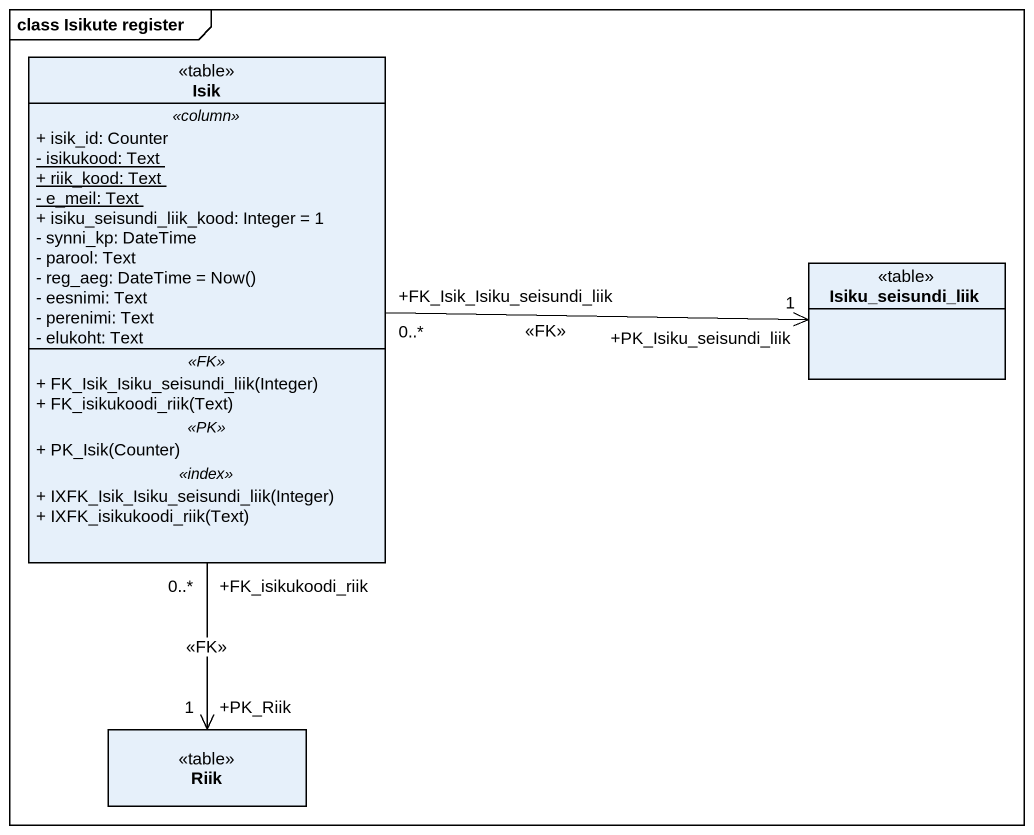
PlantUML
@startuml
mainframe class Isikute register
hide circle
hide empty members
skinparam classAttributeIconSize 0
class Isik <<table>> {
  .. <<column>> ..
  + isik_id: Counter
  {static} - isikukood: Text
  {static} + riik_kood: Text
  {static} - e_meil: Text
  + isiku_seisundi_liik_kood: Integer = 1
  - synni_kp: DateTime
  - parool: Text
  {field} - reg_aeg: DateTime = Now()
  - eesnimi: Text
  - perenimi: Text
  - elukoht: Text
  .. <<FK>> ..
  + FK_Isik_Isiku_seisundi_liik(Integer)
  + FK_isikukoodi_riik(Text)
  .. <<PK>> ..
  + PK_Isik(Counter)
  .. <<index>> ..
  + IXFK_Isik_Isiku_seisundi_liik(Integer)
  + IXFK_isikukoodi_riik(Text)
}
class Isiku_seisundi_liik <<table>>
class Riik <<table>>
Isik "+FK_Isik_Isiku_seisundi_liik\n0..*" -right-> "+PK_Isiku_seisundi_liik\n1" Isiku_seisundi_liik : <<FK>>
Isik "+FK_isikukoodi_riik\n0..*" --> "+PK_Riik\n1" Riik : <<FK>>
@enduml
